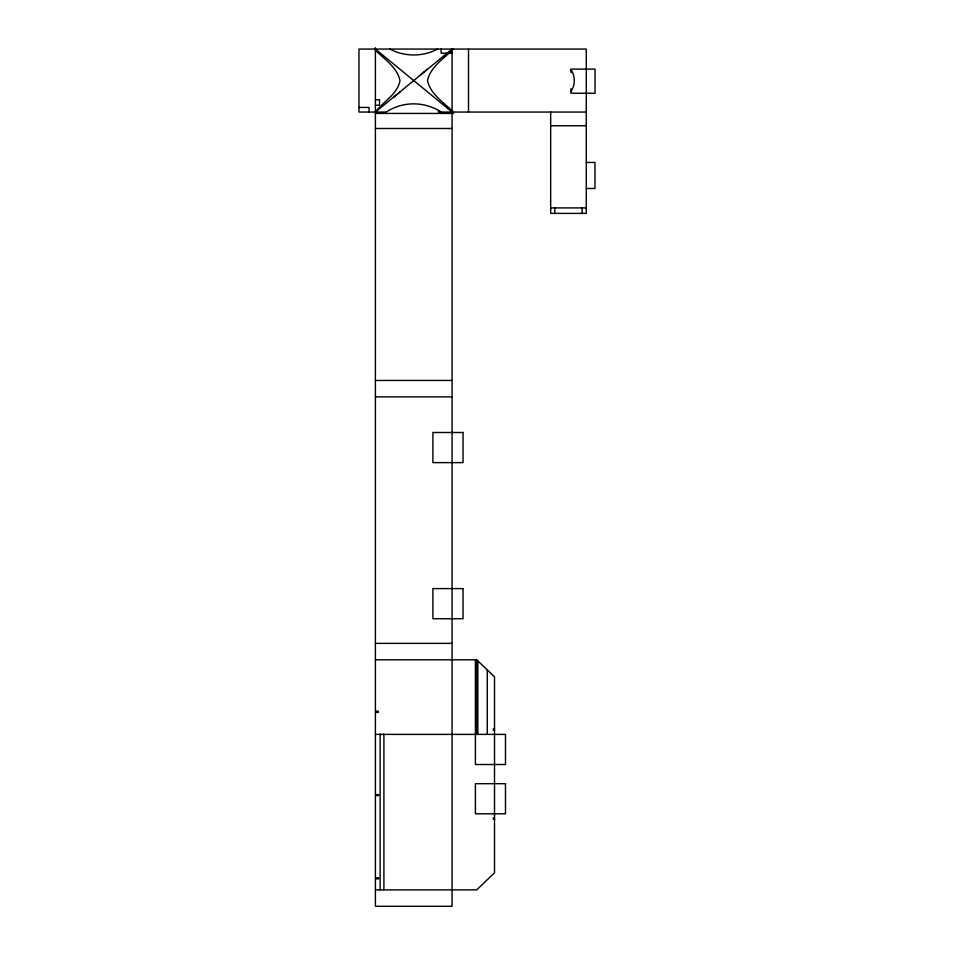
<?xml version="1.0" encoding="UTF-8"?>
<svg xmlns="http://www.w3.org/2000/svg" width="954" height="954" viewBox="0 0 954 954"><rect width="100%" height="100%" fill="white"/><g stroke="black" fill="none" stroke-linecap="round" stroke-linejoin="round"><path stroke-width="1.43" d="M375.399 50.264C384.557 59.398 397.162 67.257 400 80.565C397.448 94.47 383.305 101.398 375.399 112.059L452.077 49.071L452.077 906.3L375.399 906.3L375.399 47.7M570.993 91.441C575.393 84.93 575.393 76.201 570.993 69.69M427.177 69.332L420.487 74.913M393.728 97.236L400.298 91.799M453.448 49.071C443.86 58.599 430.564 66.708 427.464 80.565C430.564 94.422 443.86 102.531 453.448 112.059L453.448 113.431L375.399 113.431M550.673 112.059L550.673 213.398L586.281 213.398L586.281 49.071L358.966 49.071L358.966 112.059L386.203 112.059C402.886 101.088 424.578 101.172 441.261 112.059M437.588 49.071C422.825 56.918 404.651 56.918 389.888 49.071M452.077 53.174L441.118 53.174L441.118 49.071M375.399 99.741L379.501 99.741L379.501 105.214L375.399 105.214M358.966 107.432L369.031 107.432L369.031 112.059M586.281 112.059L438.506 112.059L438.506 110.557M550.673 125.749L586.281 125.749M375.399 128.492L452.077 128.492M586.281 162.454L594.986 162.454L594.986 188.475L586.281 188.475M550.673 207.912L586.281 207.912M375.399 380.455L452.077 380.455M375.399 396.888L452.077 396.888M375.399 643.378L452.077 643.378M375.399 659.81L476.726 659.81L494.518 676.875L494.518 872.803L476.726 889.867L376.58 889.867M378.476 711.302L376.007 711.302L376.007 712.399L378.476 712.399M493.146 728.904L494.518 728.904M493.146 730.275L494.518 730.275M375.399 734.389L505.477 734.389L505.477 764.512L475.414 764.512L475.414 659.81M493.146 817.924L494.518 817.924M493.146 819.283L494.518 819.283M375.399 49.071L452.077 112.059M582.167 207.912L582.167 213.398M570.993 72.587L570.993 69.129L595.034 69.129L595.034 93.242L570.993 93.242L570.993 88.543M554.787 207.912L554.787 213.398M487.267 669.923L487.267 734.389M477.835 660.872L477.835 734.389M476.726 659.81L476.726 734.389M468.509 49.071L468.509 112.059M386.203 112.059L386.203 113.431M383.913 734.02L383.913 889.867M380.133 734.02L380.133 889.867M376.699 711.302L376.699 712.399M463.036 432.496L432.901 432.496L432.901 462.618L463.036 462.618L463.036 432.496M463.036 588.606L432.901 588.606L432.901 618.729L463.036 618.729L463.036 588.606M505.477 783.687L475.414 783.687L475.414 813.81L505.477 813.81L505.477 783.687M378.476 794.563L376.699 794.563L376.699 795.66L378.476 795.66L378.476 794.563M378.476 877.811L376.699 877.811L376.699 878.908L378.476 878.908L378.476 877.811"/></g></svg>
